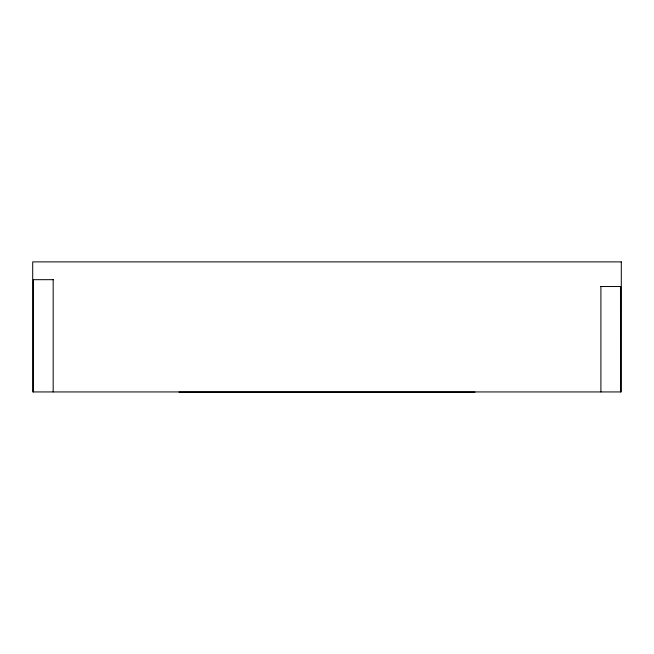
<?xml version="1.0" encoding="UTF-8"?>
<svg xmlns="http://www.w3.org/2000/svg" width="654" height="654" viewBox="0 0 654 654"><rect width="100%" height="100%" fill="white"/><g stroke="black" fill="none" stroke-linecap="round" stroke-linejoin="round"><path stroke-width="0.98" d="M53.473 279.683L33.362 279.683L33.362 391.934M600.544 286.526L620.679 286.526L620.679 391.934M178.967 392.114L475.033 392.114M600.903 286.526L600.903 391.934M53.17 279.683L53.17 391.934M621.3 261.886L621.235 391.934L32.7 391.934L32.7 261.886L621.3 261.886"/></g></svg>
